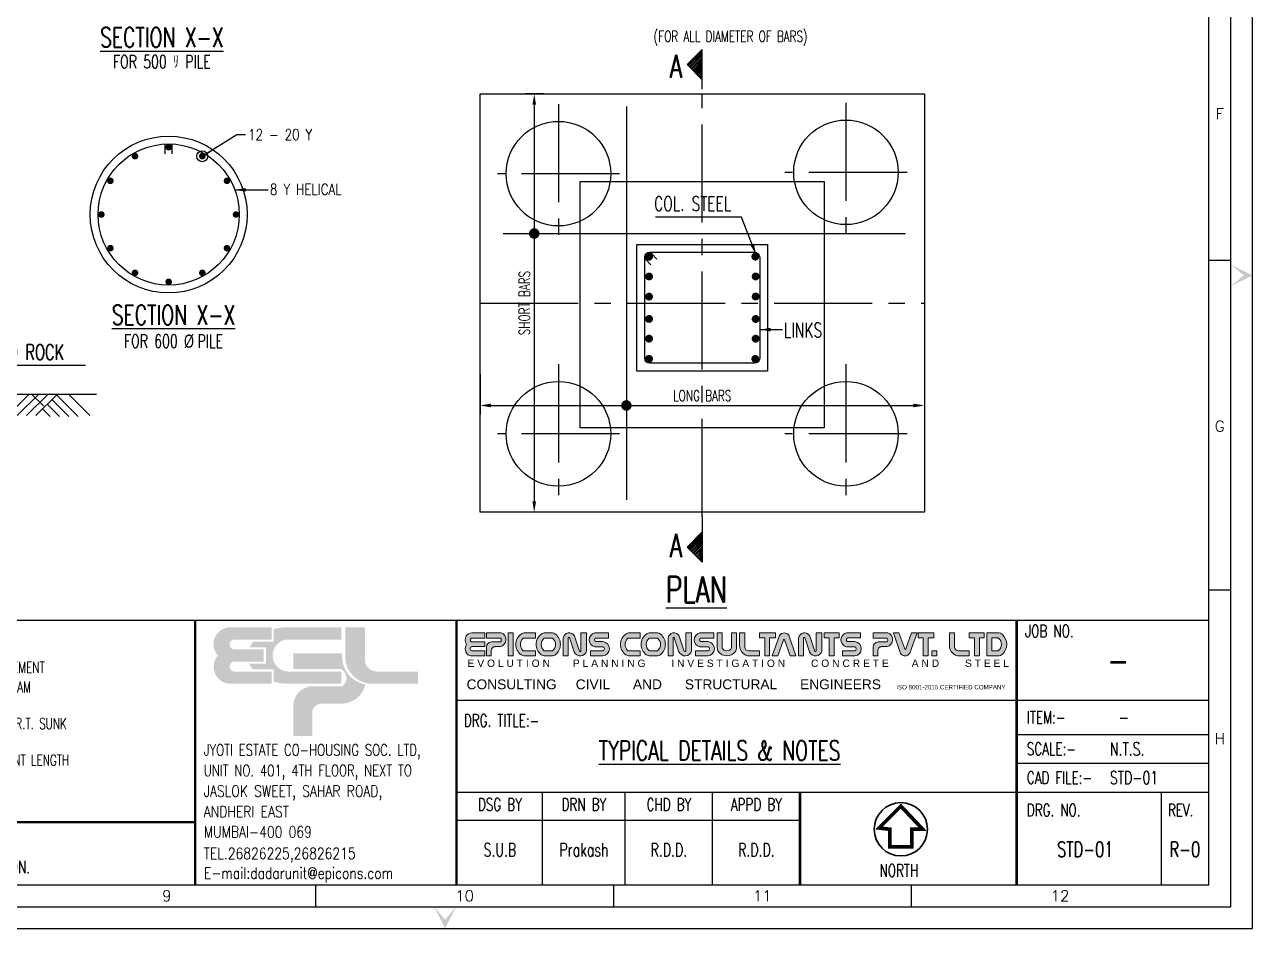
# Model space of a CAD drawing. Extents: x 489124 to 794428, y -356295 to -29813.
# Drawn here: x 705887 to 734074, y -229687 to -208947 of the extents above; entities that cross this region are included whole.
import ezdxf
from ezdxf.enums import TextEntityAlignment as Align
from ezdxf.lldxf.tags import DXFTag

# ---------------------------------------------------------------- set-up
doc = ezdxf.new("R2010")
doc.units = 0
doc.header["$LTSCALE"] = 500
doc.header["$MEASUREMENT"] = 0
doc.linetypes.add('CENTER2', pattern=[1.125, 0.75, -0.125, 0.125, -0.125])
doc.layers.get('DEFPOINTS').update_dxf_attribs({"color": 4})
doc.layers.add('00 ECPL LOGO', color=250, linetype='Continuous', lineweight=20)
doc.layers.add('00 ELEV-2', color=9, linetype='Continuous', lineweight=30)
for name, color, linetype in [('COL', 1, 'Continuous'), ('DIM1', 5, 'Continuous'), ('HT', 12, 'Continuous'), ('LEVEL SECTION', 3, 'Continuous'), ('MISC', 5, 'Continuous'), ('N.G.L.', 1, 'Continuous'), ('NO. SECTION', 1, 'Continuous'), ('notes', 1, 'Continuous'), ('PNA', 10, 'Continuous'), ('REINFORCEMENT', 6, 'Continuous'), ('REINFORCEMENT STIRRUPS', 2, 'Continuous'), ('S-DIM-1', 5, 'Continuous'), ('S-R.C.C. PILE', 2, 'HIDDEN'), ('S-R.C.C. PILE CAP', 40, 'Continuous'), ('S-TEXT-1', 4, 'Continuous'), ('S-TITIL', 6, 'Continuous'), ('STEEL', 6, 'Continuous'), ('TEXT', 4, 'Continuous'), ('TEXT (SHEET)', 4, 'Continuous'), ('TEXT NORMAL', 4, 'Continuous'), ('TITLE', 4, 'Continuous'), ('TXT', 4, 'Continuous')]:
    doc.layers.add(name, color=color, linetype=linetype)
doc.styles.add('ROMANS', font='r.shx', dxfattribs={"width": 0.7, "bigfont": 'bigfont.shx'})
doc.styles.add('ROMANS22', font='r.shx', dxfattribs={"width": 0.8})
doc.styles.add('SEC. TEXT', font='arial.ttf', dxfattribs={"height": 180})
tags = doc.linetypes.add('HIDDEN', pattern=[0.375, 0.25, -0.125]).pattern_tags.tags
tags[6:7] = [DXFTag(74, 4), DXFTag(75, 0), DXFTag(340, '0'), DXFTag(46, 1.0), DXFTag(50, 0.0), DXFTag(44, 0.0), DXFTag(45, 0.0)]
tags[4:5] = [DXFTag(74, 4), DXFTag(75, 0), DXFTag(340, '0'), DXFTag(46, 1.0), DXFTag(50, 0.0), DXFTag(44, 0.0), DXFTag(45, 0.0)]
doc.dimstyles.new('DIM 4-100', dxfattribs={"dimscale": 100, "dimtxt": 2.5, "dimasz": 2.5, "dimexe": 1, "dimexo": 1, "dimgap": 1, "dimtad": 1, "dimdec": 0, "dimlfac": 0.25, "dimzin": 0, "dimdsep": 46, "dimtxsty": 'ROMANS22', "dimcen": 2.5, "dimclrd": 5, "dimclre": 5, "dimclrt": 4, "dimadec": 0, "dimazin": 0, "dimtfac": 1, "dimtdec": 0, "dimtmove": 0, "dimatfit": 3, "dimfxl": 0, "dimtolj": 1, "dimtzin": 0, "dimarcsym": 0})
doc.dimstyles.new('dim100', dxfattribs={"dimtxt": 250, "dimasz": 250, "dimexe": 200, "dimexo": 200, "dimgap": 100, "dimtad": 1, "dimdec": 0, "dimzin": 0, "dimdsep": 46, "dimtxsty": 'ROMANS', "dimcen": 0, "dimclrd": 5, "dimclre": 5, "dimclrt": 4, "dimadec": 0, "dimazin": 0, "dimtfac": 1, "dimtdec": 0, "dimtix": 1, "dimtofl": 0, "dimtmove": 2, "dimatfit": 3, "dimfxl": 0, "dimtolj": 1, "dimtzin": 0, "dimlwd": -1, "dimlwe": -1, "dimarcsym": 0})
doc.dimstyles.new('dim25', dxfattribs={"dimtxt": 250, "dimasz": 250, "dimexe": 200, "dimexo": 200, "dimgap": 100, "dimtad": 1, "dimdec": 0, "dimlfac": 0.25, "dimzin": 0, "dimdsep": 46, "dimtxsty": 'ROMANS', "dimcen": 0, "dimclrd": 5, "dimclre": 5, "dimclrt": 4, "dimadec": 0, "dimazin": 0, "dimtfac": 1, "dimtdec": 0, "dimtix": 1, "dimtofl": 0, "dimtmove": 2, "dimatfit": 3, "dimfxl": 0, "dimtolj": 1, "dimtzin": 0, "dimlwd": -1, "dimlwe": -1, "dimarcsym": 0})
doc.dimstyles.new('dim33.33', dxfattribs={"dimtxt": 250, "dimasz": 250, "dimexe": 200, "dimexo": 200, "dimgap": 100, "dimtad": 1, "dimdec": 0, "dimlfac": 0.333331, "dimzin": 0, "dimdsep": 46, "dimtxsty": 'ROMANS', "dimcen": 0, "dimclrd": 5, "dimclre": 5, "dimclrt": 4, "dimadec": 0, "dimazin": 0, "dimtfac": 1, "dimtdec": 0, "dimtix": 1, "dimtofl": 0, "dimtmove": 2, "dimatfit": 3, "dimfxl": 0, "dimtolj": 1, "dimtzin": 0, "dimlwd": -1, "dimlwe": -1, "dimarcsym": 0})

# ---------------------------------------------------------------- blocks, each defined once
blk = doc.blocks.new('*D367')
at = {"layer": 'DEFPOINTS', "color": 0}
for p in [(716343, -216767), (726543, -216767), (726543, -217687)]:
    blk.add_point(p, dxfattribs=at)
at = {"layer": 'S-DIM-1', "color": 5}
for p, q in [((716343, -216967), (716343, -217887)), ((726543, -216967), (726543, -217887)), ((716593, -217687), (726293, -217687))]:
    blk.add_line(p, q, dxfattribs=at)
for points in [[(716593, -217646), (716593, -217729), (716343, -217687)], [(726293, -217646), (726293, -217729), (726543, -217687)]]:
    blk.add_solid(points, dxfattribs=at)
at = {"layer": 'S-DIM-1', "color": 4, "insert": (721443, -217462), "char_height": 250, "attachment_point": 5, "style": 'ROMANS'}
blk.add_mtext('\\A1;LONG BARS ', dxfattribs=at)
blk = doc.blocks.new('*D368')
at = {"layer": 'DEFPOINTS', "color": 0}
for p in [(718007, -210538), (717587, -220138), (718007, -220138)]:
    blk.add_point(p, dxfattribs=at)
at = {"layer": 'S-DIM-1', "color": 5}
for p, q in [((717807, -210538), (717387, -210538)), ((717587, -210788), (717587, -219888)), ((717807, -220138), (717387, -220138))]:
    blk.add_line(p, q, dxfattribs=at)
for points in [[(717545, -210788), (717629, -210788), (717587, -210538)], [(717545, -219888), (717629, -219888), (717587, -220138)]]:
    blk.add_solid(points, dxfattribs=at)
at = {"layer": 'S-DIM-1', "color": 4, "insert": (717362, -215338), "char_height": 250, "attachment_point": 5, "rotation": 90, "style": 'ROMANS'}
blk.add_mtext('\\A1;SHORT BARS', dxfattribs=at)
blk = doc.blocks.new('FOLDER')
at = {"layer": 'PNA'}
for points in [[(-1250, 2500), (0, 0), (0, 1000)], [(1250, 2500), (0, 0), (0, 1000)]]:
    blk.add_solid(points, dxfattribs=at)
blk = doc.blocks.new('ecpl logo')
at = {"layer": '00 ECPL LOGO'}
for color, points in [(256, [(351, -827, 0.621111), (586, -1401), (1442, -1401), (1442, -1151), (682, -1151, -0.917622), (682, -948), (1285, -948), (1285, -702), (682, -702, -0.926164), (682, -501), (1442, -501), (1442, -251), (581, -251, 0.621111), (351, -827)]), (152, [(2940, -251), (2940, -863, 0.384329), (3453, -1401), (4422, -1401), (4422, -1151), (3582, -1151, -0.414214), (3340, -908), (3340, -251)]), (140, [(1887, -779), (1887, -1102), (2862, -1102, -0.232111), (2971, -1281, -0.194401), (2883, -1450), (2269, -1450, 0.364674), (1887, -1802), (1887, -2463), (2269, -2463), (2269, -1996, -0.414214), (2462, -1802), (2899, -1802, 0.338499), (3350, -1412, -0.371272), (2877, -839), (2877, -779)])]:
    blk.add_hatch(color=color, dxfattribs=at).paths.add_polyline_path(points)
h = blk.add_hatch(color=253, dxfattribs=at)
h.dxf.hatch_style = 1
h.paths.add_polyline_path([(995, -993, 0.07148), (1056, -1106), (1486, -1106), (1486, -1356, 0.065387), (1776, -1401), (2862, -1401), (2862, -1151), (1776, -1151, -0.910826), (1742, -501), (2862, -501), (2862, -251), (1776, -251, 0.069483), (1486, -291), (1486, -546), (1071, -546, 0.072407), (1003, -657), (1329, -657), (1329, -993)])
blk = doc.blocks.new('A1')
at = {"layer": '00 ECPL LOGO'}
h = blk.add_hatch(color=7, dxfattribs=at)
h.dxf.hatch_style = 1
h.paths.add_polyline_path([(65416, 6564), (65416, 6682), (65123, 6682, 0.261636), (64999, 6612, 0.285841), (65001, 6424, 0.344902), (65022, 6205, 0.204992), (65127, 6161), (65416, 6161), (65416, 6276), (65134, 6276, -1), (65128, 6370), (65416, 6370), (65416, 6476), (65134, 6476, -1), (65132, 6564)])
h = blk.add_hatch(color=7, dxfattribs=at)
h.dxf.hatch_style = 1
h.paths.add_polyline_path([(65787, 6682), (65455, 6682), (65455, 6564), (65771, 6564, -0.440545), (65771, 6476), (65570, 6476, 0.414214), (65455, 6360), (65455, 6161), (65563, 6161), (65563, 6283, -0.414214), (65650, 6370), (65771, 6370, 0.757811)])
h.paths.add_polyline_path([(66057, 6682), (65944, 6682), (65944, 6161), (66057, 6161)])
h.paths.add_polyline_path([(66562, 6682), (66324, 6682, 0.154275), (66241, 6655, 0.519672), (66241, 6187, 0.154275), (66324, 6161), (66562, 6161), (66562, 6276), (66299, 6276, -0.210356), (66278, 6286, -0.388707), (66278, 6555, -0.210356), (66299, 6564), (66562, 6564)])
h.paths.add_polyline_path([(66927, 6682), (66780, 6682, 0.159018), (66695, 6654, 0.507969), (66695, 6189, 0.159018), (66780, 6161), (66927, 6161, 0.173791), (67019, 6194, 0.472311), (67019, 6649, 0.173791)])
h.paths.add_polyline_path([(66938, 6564, -0.185052), (66957, 6557, -0.445894), (66957, 6284, -0.185052), (66938, 6276), (66774, 6276, -0.185052), (66755, 6284, -0.445894), (66755, 6557, -0.185052), (66774, 6564)], flags=16)
h.paths.add_polyline_path([(67444, 6611, 0.723435), (67190, 6564), (67190, 6161), (67302, 6161), (67302, 6564, -0.723435), (67330, 6575), (67437, 6252, 0.724077), (67721, 6277), (67721, 6682), (67592, 6682), (67592, 6278, -0.755661), (67557, 6267)])
h.paths.add_polyline_path([(68218, 6682), (67905, 6682, 0.823713), (67905, 6367), (68089, 6367, -0.713272), (68089, 6276), (67809, 6276), (67809, 6161), (68089, 6161, 0.900309), (68089, 6484), (67928, 6484, -0.746931), (67928, 6564), (68218, 6564)])
h = blk.add_hatch(color=7, dxfattribs=at)
h.dxf.hatch_style = 1
h.paths.add_polyline_path([(68929, 6682), (68691, 6682, 0.154275), (68607, 6655, 0.519672), (68607, 6187, 0.154275), (68691, 6161), (68929, 6161), (68929, 6276), (68665, 6276, -0.210932), (68644, 6286, -0.385278), (68643, 6554, -0.212895), (68665, 6564), (68929, 6564)])
h.paths.add_polyline_path([(69394, 6649, 0.173792), (69302, 6682), (69155, 6682, 0.159018), (69070, 6654, 0.507969), (69070, 6189, 0.159018), (69155, 6161), (69302, 6161, 0.173792), (69394, 6194, 0.472311)])
h.paths.add_polyline_path([(69312, 6564, -0.185053), (69331, 6557, -0.445893), (69331, 6284, -0.185053), (69312, 6276), (69149, 6276, -0.185053), (69129, 6284, -0.445893), (69129, 6557, -0.185053), (69149, 6564)], flags=16)
h.paths.add_polyline_path([(69562, 6564), (69562, 6161), (69674, 6161), (69674, 6564, -0.436861), (69690, 6581, -0.319738), (69704, 6571), (69809, 6252, 0.724077), (70093, 6277), (70093, 6682), (69964, 6682), (69964, 6278, -0.755661), (69930, 6267), (69816, 6611, 0.723435)])
h.paths.add_polyline_path([(70594, 6682), (70281, 6682, 0.823713), (70281, 6367), (70466, 6367, -0.713272), (70466, 6276), (70185, 6276), (70185, 6161), (70466, 6161, 0.900309), (70466, 6484), (70304, 6484, -0.746931), (70304, 6564), (70594, 6564)])
h.paths.add_polyline_path([(70788, 6682), (70676, 6682), (70676, 6341, 0.160106), (70704, 6256, 0.505303), (71080, 6256, 0.160106), (71108, 6341), (71108, 6682), (70999, 6682), (70999, 6342, -0.621318), (70788, 6342)])
h.paths.add_polyline_path([(71299, 6682), (71181, 6682), (71181, 6392, 0.414214), (71412, 6161), (71631, 6161), (71631, 6276), (71386, 6276, -0.414214), (71299, 6363)])
h.paths.add_polyline_path([(71989, 6682), (71631, 6682), (71631, 6567), (71748, 6567), (71748, 6161), (71860, 6161), (71860, 6567), (71989, 6567)])
h.paths.add_polyline_path([(72294, 6628, 0.539211), (72081, 6621), (71915, 6161), (72046, 6161), (72170, 6522, -0.708617), (72197, 6522), (72327, 6161), (72453, 6161)])
h.paths.add_polyline_path([(72766, 6611, 0.723435), (72512, 6564), (72512, 6161), (72624, 6161), (72624, 6564, -0.723435), (72653, 6575), (72759, 6252, 0.724077), (73043, 6277), (73043, 6682), (72914, 6682), (72914, 6278, -0.755661), (72880, 6267)])
h.paths.add_polyline_path([(73430, 6682), (73090, 6682), (73090, 6567), (73206, 6567), (73206, 6161), (73319, 6161), (73319, 6567), (73430, 6567)])
h.paths.add_polyline_path([(73915, 6682), (73623, 6682, 0.157568), (73539, 6654, 0.511532), (73539, 6394, 0.157569), (73623, 6367), (73786, 6367, -0.713272), (73786, 6276), (73506, 6276), (73506, 6161), (73786, 6161, 0.900308), (73786, 6484), (73630, 6484), (73624, 6484, -0.722204), (73624, 6567), (73915, 6567)])
h = blk.add_hatch(color=7, dxfattribs=at)
h.dxf.hatch_style = 1
h.paths.add_polyline_path([(74531, 6682), (74198, 6682), (74198, 6564), (74501, 6564, -0.270444), (74526, 6549, -0.26297), (74526, 6491, -0.270444), (74501, 6476), (74314, 6476, 0.414214), (74198, 6360), (74198, 6161), (74307, 6161), (74307, 6283, -0.414214), (74393, 6370), (74515, 6370, 0.757811)])
h.paths.add_polyline_path([(74784, 6682), (74659, 6682), (74818, 6215, 0.539211), (75030, 6221), (75196, 6682), (75065, 6682), (74941, 6320, -0.708617), (74914, 6320)])
h.paths.add_polyline_path([(75574, 6682), (75217, 6682), (75217, 6567), (75333, 6567), (75333, 6161), (75446, 6161), (75446, 6567), (75574, 6567)])
h.paths.add_polyline_path([(76042, 6682), (75924, 6682), (75924, 6392, 0.414214), (76155, 6161), (76374, 6161), (76374, 6276), (76129, 6276, -0.414214), (76042, 6363)])
h.paths.add_polyline_path([(75638, 6276), (75531, 6276), (75531, 6161), (75638, 6161)])
h = blk.add_hatch(color=7, dxfattribs=at)
h.dxf.hatch_style = 1
h.paths.add_polyline_path([(76374, 6682), (76374, 6567), (76490, 6567), (76490, 6161), (76603, 6161), (76603, 6567), (76715, 6567), (76715, 6682)])
h.paths.add_polyline_path([(76771, 6682), (76771, 6161), (77026, 6161, 0.189446), (77124, 6199, 0.435754), (77124, 6643, 0.189446), (77026, 6682)])
h.paths.add_polyline_path([(77029, 6567, -0.519112), (77029, 6276), (76881, 6276), (76881, 6567)], flags=16)
at = {"color": 1}
for p, q in [((81794, 6959), (1969, 6959)), ((64792, 5159), (81794, 5159)), ((64792, 3084), (81794, 3084)), ((64792, 2451), (72548, 2451))]:
    blk.add_line(p, q, dxfattribs=at)
at = {"color": 5, "linetype": 'ByBlock', "lineweight": -2}
for p, q in [((77465, 4384), (81794, 4384)), ((77465, 3734), (81794, 3734)), ((66725, 984), (66725, 3084)), ((68592, 984), (68592, 3084)), ((70570, 984), (70570, 3084)), ((80711, 3084), (80711, 984))]:
    blk.add_line(p, q, dxfattribs=at)
blk.add_line((72548, 984), (72548, 3084))
at = {"flags": 128}
blk.add_lwpolyline([(0, 0), (82779, 0), (82779, 58231), (0, 58231)], close=True, dxfattribs=at)
at = {"color": 1, "const_width": 56.6}
for points in [[(58867, 984), (58867, 6959)], [(64777, 984), (64777, 6959)], [(77447, 984), (77447, 6959)], [(72548, 984), (72548, 3084)], [(42226, 985), (42226, 2401), (58867, 2401)]]:
    blk.add_lwpolyline(points, dxfattribs=at)
at = {"layer": '00 ECPL LOGO', "color": 7}
for p, q in [((65416, 6682), (65123, 6682)), ((65416, 6564), (65416, 6682)), ((65787, 6682), (65455, 6682)), ((65455, 6682), (65455, 6564)), ((65944, 6682), (66057, 6682)), ((65944, 6682), (65944, 6161)), ((66057, 6682), (66057, 6161)), ((66324, 6682), (66562, 6682)), ((66562, 6564), (66562, 6682)), ((66780, 6682), (66927, 6682)), ((67592, 6682), (67721, 6682)), ((67721, 6682), (67592, 6682)), ((67592, 6682), (67592, 6276)), ((67721, 6682), (67721, 6276)), ((67905, 6682), (68218, 6682)), ((68218, 6682), (67905, 6682)), ((68218, 6564), (68218, 6682)), ((68929, 6682), (68691, 6682)), ((68929, 6564), (68929, 6682)), ((69155, 6682), (69302, 6682)), ((69964, 6682), (70093, 6682)), ((69964, 6682), (70093, 6682)), ((70093, 6682), (69964, 6682)), ((69964, 6682), (69964, 6276)), ((70093, 6682), (70093, 6277)), ((70281, 6682), (70594, 6682)), ((70281, 6682), (70594, 6682)), ((70594, 6682), (70281, 6682)), ((70594, 6564), (70594, 6682)), ((70676, 6682), (70788, 6682)), ((70788, 6682), (70676, 6682)), ((70676, 6682), (70676, 6341)), ((70788, 6682), (70788, 6342)), ((70999, 6682), (71108, 6682)), ((71108, 6682), (70999, 6682)), ((70999, 6682), (70999, 6342)), ((71108, 6682), (71108, 6341)), ((71181, 6682), (71299, 6682)), ((71299, 6682), (71181, 6682)), ((71181, 6392), (71181, 6682)), ((71299, 6363), (71299, 6682)), ((71631, 6682), (71989, 6682)), ((71989, 6682), (71631, 6682)), ((71631, 6682), (71631, 6567)), ((71989, 6682), (71989, 6567)), ((72914, 6682), (72914, 6276)), ((72914, 6682), (73043, 6682)), ((72914, 6682), (73043, 6682)), ((73043, 6682), (72914, 6682)), ((72914, 6682), (73043, 6682)), ((73043, 6682), (73043, 6276)), ((73090, 6682), (73090, 6567)), ((73090, 6682), (73430, 6682)), ((73430, 6682), (73090, 6682)), ((73090, 6682), (73430, 6682)), ((73090, 6682), (73430, 6682)), ((73430, 6682), (73090, 6682)), ((73430, 6682), (73430, 6567)), ((73602, 6682), (73915, 6682)), ((73602, 6682), (73915, 6682)), ((73915, 6682), (73623, 6682)), ((73915, 6564), (73915, 6682)), ((74198, 6682), (74198, 6564)), ((74531, 6682), (74198, 6682)), ((74659, 6682), (74818, 6215)), ((74784, 6682), (74659, 6682)), ((74784, 6682), (74659, 6682)), ((74784, 6682), (74914, 6320)), ((75065, 6682), (74941, 6320)), ((75196, 6682), (75030, 6221)), ((75196, 6682), (75065, 6682)), ((75123, 6682), (75065, 6682)), ((75196, 6682), (75065, 6682)), ((75217, 6682), (75217, 6567)), ((75217, 6682), (75574, 6682)), ((75574, 6682), (75217, 6682)), ((75217, 6682), (75574, 6682)), ((75217, 6682), (75574, 6682)), ((75217, 6682), (75574, 6682)), ((75574, 6682), (75574, 6567)), ((75924, 6392), (75924, 6682)), ((75924, 6682), (76042, 6682)), ((76042, 6682), (75924, 6682)), ((76042, 6363), (76042, 6682)), ((76374, 6682), (76374, 6567)), ((76374, 6682), (76715, 6682)), ((76715, 6682), (76374, 6682)), ((76715, 6682), (76715, 6567)), ((76771, 6682), (76771, 6161)), ((76771, 6682), (77026, 6682)), ((65134, 6564), (65416, 6564)), ((65416, 6476), (65134, 6476)), ((65416, 6370), (65416, 6476)), ((65771, 6564), (65455, 6564)), ((65771, 6476), (65570, 6476)), ((66299, 6564), (66562, 6564)), ((66774, 6564), (66938, 6564)), ((67190, 6564), (67190, 6161)), ((67302, 6564), (67302, 6161)), ((67330, 6575), (67437, 6252)), ((67444, 6611), (67557, 6267)), ((67721, 6564), (67721, 6564)), ((67928, 6564), (68218, 6564)), ((68089, 6484), (67928, 6484)), ((68665, 6564), (68929, 6564)), ((69149, 6564), (69312, 6564)), ((69562, 6564), (69562, 6161)), ((69674, 6564), (69674, 6161)), ((69704, 6571), (69809, 6252)), ((69816, 6611), (69930, 6267)), ((70093, 6564), (70093, 6564)), ((70304, 6564), (70594, 6564)), ((70466, 6484), (70304, 6484)), ((71631, 6567), (71748, 6567)), ((71748, 6161), (71748, 6567)), ((71860, 6161), (71860, 6567)), ((71860, 6567), (71989, 6567)), ((71915, 6161), (72081, 6621)), ((72046, 6161), (72170, 6522)), ((72327, 6161), (72197, 6522)), ((72453, 6161), (72294, 6628)), ((72512, 6564), (72512, 6161)), ((72624, 6564), (72624, 6161)), ((72653, 6575), (72759, 6252)), ((72766, 6611), (72880, 6267)), ((73043, 6564), (73043, 6564)), ((73090, 6567), (73206, 6567)), ((73090, 6567), (73206, 6567)), ((73206, 6161), (73206, 6567)), ((73319, 6161), (73319, 6567)), ((73319, 6567), (73430, 6567)), ((73319, 6567), (73430, 6567)), ((73624, 6567), (73915, 6567)), ((73786, 6484), (73624, 6484)), ((73630, 6484), (73786, 6484)), ((74501, 6564), (74198, 6564)), ((74501, 6476), (74314, 6476)), ((75217, 6567), (75333, 6567)), ((75217, 6567), (75333, 6567)), ((75333, 6161), (75333, 6567)), ((75446, 6161), (75446, 6567)), ((75446, 6567), (75574, 6567)), ((75446, 6567), (75574, 6567)), ((76374, 6567), (76490, 6567)), ((76490, 6567), (76374, 6567)), ((76490, 6161), (76490, 6567)), ((76603, 6161), (76603, 6567)), ((76603, 6567), (76715, 6567)), ((76603, 6567), (76715, 6567)), ((76715, 6567), (76603, 6567)), ((76881, 6567), (76881, 6276)), ((76881, 6567), (77019, 6567)), ((65127, 6161), (65416, 6161)), ((65128, 6370), (65416, 6370)), ((65416, 6276), (65128, 6276)), ((65416, 6161), (65416, 6276)), ((65455, 6360), (65455, 6161)), ((65455, 6161), (65563, 6161)), ((65563, 6283), (65563, 6161)), ((65650, 6370), (65771, 6370)), ((65944, 6161), (66057, 6161)), ((66299, 6276), (66562, 6276)), ((66324, 6161), (66562, 6161)), ((66562, 6161), (66562, 6276)), ((66774, 6276), (66938, 6276)), ((66927, 6161), (66780, 6161)), ((67190, 6161), (67302, 6161)), ((67569, 6161), (67592, 6161)), ((67592, 6162), (67592, 6161)), ((67721, 6276), (67721, 6276)), ((67809, 6161), (67809, 6276)), ((67809, 6276), (68089, 6276)), ((67809, 6161), (68089, 6161)), ((67809, 6161), (68089, 6161)), ((68089, 6367), (67905, 6367)), ((68665, 6276), (68929, 6276)), ((68691, 6161), (68929, 6161)), ((68929, 6161), (68929, 6276)), ((69149, 6276), (69312, 6276)), ((69155, 6161), (69302, 6161)), ((69562, 6161), (69674, 6161)), ((69562, 6161), (69674, 6161)), ((69562, 6161), (69674, 6161)), ((70185, 6161), (70185, 6276)), ((70185, 6276), (70466, 6276)), ((70185, 6276), (70466, 6276)), ((70185, 6161), (70466, 6161)), ((70185, 6161), (70466, 6161)), ((70185, 6161), (70466, 6161)), ((70466, 6367), (70281, 6367)), ((71386, 6276), (71631, 6276)), ((71412, 6161), (71631, 6161)), ((71412, 6161), (71631, 6161)), ((71631, 6276), (71631, 6161)), ((71748, 6161), (71860, 6161)), ((71748, 6161), (71860, 6161)), ((71915, 6161), (72046, 6161)), ((71989, 6161), (72046, 6161)), ((72327, 6161), (72453, 6161)), ((72327, 6161), (72453, 6161)), ((72512, 6161), (72624, 6161)), ((72512, 6161), (72624, 6161)), ((72512, 6161), (72624, 6161)), ((73043, 6276), (73043, 6276)), ((73206, 6161), (73319, 6161)), ((73206, 6161), (73319, 6161)), ((73206, 6161), (73319, 6161)), ((73206, 6161), (73319, 6161)), ((73506, 6161), (73506, 6276)), ((73506, 6276), (73786, 6276)), ((73506, 6276), (73786, 6276)), ((73506, 6276), (73786, 6276)), ((73506, 6161), (73786, 6161)), ((73506, 6161), (73786, 6161)), ((73506, 6161), (73786, 6161)), ((73506, 6161), (73786, 6161)), ((73506, 6161), (73786, 6161)), ((73786, 6367), (73602, 6367)), ((73623, 6367), (73774, 6367)), ((74198, 6360), (74198, 6161)), ((74198, 6161), (74307, 6161)), ((74307, 6283), (74307, 6161)), ((74393, 6370), (74515, 6370)), ((75333, 6161), (75446, 6161)), ((75333, 6161), (75446, 6161)), ((75333, 6161), (75446, 6161)), ((76129, 6276), (76374, 6276)), ((76155, 6161), (76374, 6161)), ((76155, 6161), (76374, 6161)), ((76374, 6276), (76374, 6161)), ((76490, 6161), (76603, 6161)), ((76490, 6161), (76603, 6161)), ((76490, 6161), (76603, 6161)), ((76490, 6161), (76603, 6161)), ((76507, 6161), (76603, 6161)), ((76507, 6161), (76603, 6161)), ((76507, 6161), (76603, 6161)), ((76507, 6161), (76603, 6161)), ((76771, 6161), (77026, 6161)), ((76881, 6276), (77019, 6276))]:
    blk.add_line(p, q, dxfattribs=at)
blk.add_lwpolyline([(75531, 6276), (75638, 6276), (75638, 6161), (75531, 6161)], close=True, dxfattribs=at)
for centre, radius, start, end in [((65123, 6537), 145, 90, 148.648), ((65735, 6528), 162, 282.7188, 71.3398), ((66324, 6537), 145, 90, 125.0807), ((66780, 6537), 145, 90, 126.1417), ((66927, 6537), 145, 50.5638, 90), ((67324, 6546), 136, 28.75, 172.2831), ((67936, 6524), 160, 101.0425, 258.9575), ((68691, 6537), 145, 90, 125.0807), ((69155, 6537), 145, 90, 126.1417), ((69302, 6537), 145, 50.5638, 90), ((69697, 6546), 136, 28.75, 172.2831), ((70312, 6524), 160, 101.0425, 258.9575), ((72190, 6554), 127, 35.166, 148.5022), ((72647, 6546), 136, 28.75, 172.2831), ((73623, 6537), 145, 90, 125.818), ((74479, 6528), 162, 282.7188, 71.3398), ((77026, 6537), 145, 47.0907, 90), ((65151, 6520), 178, 148.648, 212.4563), ((65151, 6328), 178, 147.5437, 223.6612), ((65133, 6520), 44.1, 88.7637, 271.2363), ((65570, 6360), 116, 90, 180), ((65731, 6520), 59.7, 312.4487, 47.5513), ((66405, 6421), 286, 125.0807, 234.9193), ((66424, 6420), 199, 137.5171, 222.4829), ((66299, 6535), 28.9, 90, 137.5171), ((66865, 6421), 288, 126.1417, 233.8583), ((66877, 6420), 183, 131.9364, 228.0636), ((66774, 6535), 28.9, 90, 131.9364), ((66938, 6535), 28.9, 48.0636, 90), ((66834, 6420), 183, 311.9364, 48.0636), ((66832, 6421), 295, 309.4362, 50.5638), ((67318, 6565), 16.2, 40.0191, 183.5523), ((67939, 6524), 41.8, 106.4856, 253.5144), ((68072, 6322), 162, 276.006, 83.994), ((68772, 6421), 286, 125.0807, 234.9193), ((68792, 6421), 200, 138.0741, 222.3563), ((68665, 6535), 28.9, 90, 138.0741), ((69239, 6421), 288, 126.1417, 233.8583), ((69252, 6420), 183, 131.9364, 228.0636), ((69149, 6535), 28.9, 90, 131.9364), ((69312, 6535), 28.9, 48.0636, 90), ((69209, 6420), 183, 311.9364, 48.0636), ((69207, 6421), 295, 309.4362, 50.5638), ((69690, 6565), 16.2, 89.1577, 183.5523), ((69690, 6567), 14.5, 18.2334, 89.1577), ((70316, 6524), 41.8, 106.4856, 253.5144), ((70449, 6322), 162, 276.006, 83.994), ((71412, 6392), 231, 180, 270), ((72184, 6517), 14.5, 19.7665, 161.0546), ((72640, 6565), 16.2, 40.0191, 183.5523), ((73633, 6524), 160, 125.818, 234.182), ((73623, 6512), 145, 234.182, 270), ((73638, 6525), 43.7, 108.3261, 238.1957), ((73630, 6513), 28.9, 238.1957, 270), ((73769, 6322), 162, 276.006, 83.994), ((74314, 6360), 116, 90, 180), ((74501, 6535), 28.9, 29.4672, 90), ((74501, 6505), 28.9, 270, 330.5328), ((74474, 6520), 59.7, 330.5328, 29.4672), ((76155, 6392), 231, 180, 270), ((77019, 6538), 28.9, 51.4816, 90), ((76926, 6422), 178, 308.5184, 51.4816), ((76918, 6421), 303, 312.9093, 47.0907), ((65127, 6305), 145, 223.6612, 270), ((65131, 6323), 46.8, 94.0242, 265.9758), ((65650, 6283), 86.7, 90, 180), ((66324, 6305), 145, 234.9193, 270), ((66299, 6305), 28.9, 222.4829, 270), ((66780, 6305), 145, 233.8583, 270), ((66774, 6305), 28.9, 228.0636, 270), ((66927, 6305), 145, 270, 309.4362), ((66938, 6305), 28.9, 270, 311.9364), ((67575, 6311), 150, 203.2219, 346.755), ((67573, 6277), 19, 214.0796, 357.6127), ((68074, 6322), 48, 289.0016, 70.9984), ((68691, 6305), 145, 234.9193, 270), ((68665, 6305), 28.9, 222.3563, 270), ((69155, 6305), 145, 233.8583, 270), ((69149, 6305), 28.9, 228.0636, 270), ((69302, 6305), 145, 270, 309.4362), ((69312, 6305), 28.9, 270, 311.9364), ((69947, 6311), 150, 203.2219, 346.8516), ((69945, 6277), 19, 214.0796, 357.6127), ((70450, 6322), 48, 289.0016, 70.9984), ((70820, 6341), 145, 180, 216.3848), ((70892, 6394), 234, 216.3848, 323.6152), ((70893, 6394), 118, 206.2931, 333.7069), ((70964, 6341), 145, 323.6152, 0), ((71386, 6363), 86.7, 180, 270), ((72897, 6311), 150, 203.2219, 346.755), ((72895, 6277), 19, 214.0796, 357.6127), ((73771, 6322), 48, 289.0016, 70.9984), ((74393, 6283), 86.7, 90, 180), ((74922, 6288), 127, 215.166, 328.5022), ((74928, 6325), 14.5, 199.7665, 341.0546), ((76129, 6363), 86.7, 180, 270), ((77019, 6305), 28.9, 270, 308.5184), ((77026, 6305), 145, 270, 312.9093)]:
    blk.add_arc(centre, radius, start, end, dxfattribs=at)
at = {"layer": 'PNA'}
for p, q in [((81794, 15109), (82287, 15109)), ((81794, 7653), (82287, 7653)), ((61592, 984), (61592, 492)), ((68326, 984), (68326, 492)), ((75060, 984), (75060, 492))]:
    blk.add_line(p, q, dxfattribs=at)
at = {"layer": 'PNA', "color": 1}
for points in [[(984, 492), (82287, 492), (82287, 57739), (984, 57739)], [(1969, 984), (81794, 984), (81794, 57247), (1969, 57247)]]:
    blk.add_lwpolyline(points, close=True, dxfattribs=at)
at = {"layer": '00 ELEV-2', "xscale": 1.111872376440616, "yscale": 1.111872376440616, "zscale": 1.111872376440616}
blk.add_blockref('ecpl logo', (58991, 7088), dxfattribs=at)
at = {"layer": 'PNA', "xscale": 0.196857838483993, "yscale": 0.196857838483993, "zscale": 0.196857838483993, "rotation": 90}
blk.add_blockref('FOLDER', (82779, 14764), dxfattribs=at)
at = {"layer": 'PNA', "xscale": 0.1968578388914466, "yscale": 0.1968578388914466, "zscale": 0.1968578388914466}
blk.add_blockref('FOLDER', (64520, 0), dxfattribs=at)
at = {"layer": '00 ECPL LOGO', "color": 7, "attachment_point": 1, "style": 'SEC. TEXT'}
for s, insert, char_height, width in [('\\pt3669.2;E V O L U T I O N        P L A N N I N G         I N V E S T I G A T I O N         C O N C R E T E        A N D         S T E E L', (65027, 6078), 166.781, 495341.65), ('\\pt4892.2;CONSULTING     CIVIL      AND      STRUCTURAL      ENGINEERS', (65006, 5630), 222.37, 551225.43), ('\\pt2201.5;ISO 9001-2015 CERTIFIED COMPANY', (74724, 5505), 100.07, 482873.39)]:
    blk.add_mtext(s, dxfattribs=dict(at, insert=insert, char_height=char_height, width=width))
at = {"layer": 'PNA', "style": 'ROMANS'}
for s, height, p in [('F', 246, (82041, 18417)), ('G', 246, (82041, 11355)), ('H', 246, (82041, 4292)), ('9', 246, (58226, 738)), ('10', 246.1, (64960, 738)), ('11', 246.1, (71694, 738)), ('12', 246.1, (78428, 738))]:
    blk.add_text(s, height=height, dxfattribs=at).set_placement(p, align=Align.MIDDLE)
at = {"layer": 'S-TEXT-1', "style": 'ROMANS'}
for s, height, width, p in [('JYOTI ESTATE CO-HOUSING SOC. LTD,', 256.46, 0.75, (59062, 3906, 7)), ('UNIT NO. 401, 4TH FLOOR, NEXT TO', 256.46, 0.75, (59062, 3441, 7)), ('JASLOK SWEET, SAHAR ROAD,', 255.53, 0.8, (59062, 2977, 7)), ('ANDHERI EAST', 255.53, 0.8, (59062, 2512, 7)), ('MUMBAI-400 069', 255.53, 0.8, (59062, 2054, 7)), ('TEL.26826225,26826215', 255.53, 0.8, (59062, 1567, 7)), ('E-mail:dadarunit@epicons.com', 255.53, 0.8, (59062, 1125, 7))]:
    blk.add_text(s, height=height, dxfattribs=dict(at, width=width)).set_placement(p)
at = {"layer": 'TEXT (SHEET)', "color": 4, "style": 'ROMANS', "width": 0.7}
for s, height, p in [('JOB NO.', 283.2, (77639, 6582)), ('SAME SHALL NOT BE COPIED/USED REPRODUCED WITHOUT THEIR WRITTEN PERMISSION.', 283.16, (43408, 1247)), ('NORTH', 283.2, (74345, 1166))]:
    blk.add_text(s, height=height, dxfattribs=at).set_placement(p)
for s, height, p in [('DRG. TITLE:-', 283.16, (64944, 4701)), ('ITEM:-', 283.2, (77676, 4772)), ('SCALE:-', 283.2, (77676, 4059)), ('CAD FILE:-', 283.2, (77676, 3409)), ('DRG. NO. ', 283.2, (77676, 2676)), ('REV.', 283.2, (80867, 2676))]:
    blk.add_text(s, height=height, dxfattribs=at).set_placement(p, align=Align.MIDDLE_LEFT)
for s, p in [('DSG BY', (65759, 2803)), ('DRN BY', (67659, 2803)), ('CHD BY', (69581, 2803)), ('APPD BY', (71559, 2803))]:
    blk.add_text(s, height=283.2, dxfattribs=at).set_placement(p, align=Align.MIDDLE_CENTER)

msp = doc.modelspace()

# ---------------------------------------------------------------- hatches: boundary and pattern name
at = {"layer": 'NO. SECTION', "ltscale": 5}
h = msp.add_hatch(dxfattribs=at)
h.set_pattern_fill('ANSI31', color=256, scale=220.680914, angle=90, style=0)
h.set_pattern_definition([(225, (723796.76, -114381.16), (-19.505621, 19.505621), [])])
h.paths.add_polyline_path([(721100.943, -209865.5), (721442.869, -209517.512), (721442.869, -210213.487)])
h = msp.add_hatch(dxfattribs=at)
h.set_pattern_fill('ANSI31', color=256, scale=220.680914, angle=90, style=0)
h.set_pattern_definition([(225, (723796.76, -114062.878), (-19.505621, 19.505621), [])])
h.paths.add_polyline_path([(721100.943, -220937.912), (721442.869, -221285.9), (721442.869, -220589.925)])

# ---------------------------------------------------------------- linework, layer by layer
at = {"layer": 'COL', "color": 4}
msp.add_lwpolyline([(719942.869, -216899.805), (719942.869, -213990.632), (722942.869, -213990.632), (722942.869, -216899.805)], close=True, dxfattribs=at)
at = {"layer": 'DEFPOINTS', "color": 0, "linetype": 'ByBlock'}
for p in [(724242.869, -212589.856), (722942.869, -213990.632), (719942.869, -216899.805)]:
    msp.add_point(p, dxfattribs=at)
at = {"layer": 'HT', "color": 8}
for p, q in [((705503.793, -217917.11), (705996.025, -217424.708)), ((705718.95, -217917.11), (706211.181, -217424.708)), ((705934.106, -217917.11), (706426.338, -217424.708)), ((706050.014, -217424.708), (706320.307, -217695.094)), ((706149.263, -217917.11), (706641.494, -217424.708)), ((706514.557, -217551.689), (706902.747, -217940.013)), ((706625.672, -217447.61), (707117.903, -217940.013)), ((706898.793, -217428.883), (707384.242, -217914.5)), ((706299.401, -217766.92), (706472.434, -217940.013)), ((706406.979, -217659.304), (706687.59, -217940.013))]:
    msp.add_line(p, q, dxfattribs=at)
at = {"layer": 'LEVEL SECTION'}
msp.add_lwpolyline([(703596.658, -215985.266), (703596.658, -217424.708), (703206.502, -216759.126), (707282.699, -216759.126)], dxfattribs=at)
at = {"layer": 'MISC', "const_width": 120.312}
for points in [[(717526.755, -213742.013, 1), (717647.066, -213742.013, 1)], [(719642.921, -217687.444, 1), (719763.232, -217687.444, 1)]]:
    msp.add_lwpolyline(points, format="xyb", close=True, dxfattribs=at)
at = {"layer": 'N.G.L.'}
msp.add_line((702865.575, -217424.708), (707542.038, -217424.708), dxfattribs=at)
at = {"layer": 'NO. SECTION'}
for p, q in [((721442.869, -209517.512), (721100.943, -209865.5)), ((721442.869, -210426.757), (721442.869, -209517.512)), ((721442.869, -210213.487), (721100.943, -209865.5)), ((721442.869, -220245.442), (721442.869, -221285.9)), ((721442.869, -220589.925), (721100.943, -220937.912)), ((721442.869, -221285.9), (721100.943, -220937.912))]:
    msp.add_line(p, q, dxfattribs=at)
at = {"layer": 'REINFORCEMENT', "const_width": 75}
for points in [[(708455.154, -211948.9, 1), (708390.202, -211986.4, 1)], [(709232.678, -211760.66, 1), (709157.678, -211760.66, 1)], [(710000.154, -211986.4, 1), (709935.202, -211948.9, 1)], [(707875.919, -212500.684, 1), (707838.419, -212565.636, 1)], [(710551.938, -212565.636, 1), (710514.438, -212500.684, 1)], [(707650.178, -213268.16, 1), (707650.178, -213343.16, 1)], [(710740.178, -213343.16, 1), (710740.178, -213268.16, 1)], [(707838.419, -214045.684, 1), (707875.919, -214110.636, 1)], [(710514.438, -214110.636, 1), (710551.938, -214045.684, 1)], [(708390.202, -214624.919, 1), (708455.154, -214662.419, 1)], [(709157.678, -214850.66, 1), (709232.678, -214850.66, 1)], [(709935.202, -214662.419, 1), (710000.154, -214624.919, 1)]]:
    msp.add_lwpolyline(points, format="xyb", close=True, dxfattribs=at)
at = {"layer": 'REINFORCEMENT STIRRUPS'}
for p, q in [((709116.163, -211909.511), (709116.163, -211687.693)), ((709272.163, -211909.511), (709272.163, -211687.59))]:
    msp.add_line(p, q, dxfattribs=at)
msp.add_circle((709195.178, -213305.66), 1620, dxfattribs=at)
at = {"layer": 'S-R.C.C. PILE', "color": 8, "linetype": 'CENTER2', "ltscale": 6}
for p, q in [((721442.869, -220240.317), (721442.869, -210537.743)), ((718142.869, -210773.063), (718142.869, -213963.82)), ((724742.869, -210742.364), (724742.869, -213933.122)), ((719544.088, -212368.442), (716741.65, -212368.442)), ((726144.088, -212337.743), (723341.65, -212337.743)), ((716342.869, -215337.743), (726542.869, -215337.743)), ((718142.869, -216742.364), (718142.869, -219933.122)), ((724742.869, -216742.364), (724742.869, -219933.122)), ((719544.088, -218337.743), (716741.65, -218337.743)), ((726144.088, -218337.743), (723341.65, -218337.743))]:
    msp.add_line(p, q, dxfattribs=at)
at = {"layer": 'S-R.C.C. PILE', "color": 8, "linetype": 'Continuous'}
msp.add_lwpolyline([(718642.869, -218199.805), (718642.869, -212545.218), (724242.869, -212545.218), (724242.869, -218199.805)], close=True, dxfattribs=at)
at = {"layer": 'S-R.C.C. PILE', "color": 8, "linetype": 'HIDDEN', "ltscale": 1000}
for centre in [(718142.869, -212368.442), (724742.869, -212337.743), (718142.869, -218337.743), (724742.869, -218337.743)]:
    msp.add_circle(centre, 1200, dxfattribs=at)
at = {"layer": 'S-R.C.C. PILE', "color": 4, "linetype": 'Continuous'}
msp.add_circle((709195.178, -213305.66), 1800, dxfattribs=at)
at = {"layer": 'S-R.C.C. PILE CAP', "linetype": 'Continuous'}
msp.add_lwpolyline([(716342.869, -210537.743), (726542.869, -210537.743), (726542.869, -220137.743), (716342.869, -220137.743)], close=True, dxfattribs=at)
at = {"layer": 'STEEL'}
for p, q in [((719703.077, -210828.97), (719703.077, -219849.295)), ((716871.179, -213742.013), (726108.009, -213742.013))]:
    msp.add_line(p, q, dxfattribs=at)
msp.add_lwpolyline([(720123.336, -216599.025), (720123.336, -214291.411, -0.414213562), (720243.648, -214171.099), (722642.09, -214171.099, -0.414213562), (722762.401, -214291.411), (722762.401, -216599.025, -0.414213562), (722642.09, -216719.337), (720243.648, -216719.337, -0.414213562)], format="xyb", close=True, dxfattribs=at)
for points in [[(720263.804, -214462.547), (720148.39, -214340.14, -1), (720279.696, -214216.336), (720299.542, -214222.865)], [(720403.538, -214326.861), (720284.576, -214207.9, 1), (720156.967, -214335.51), (720162.909, -214355.538)]]:
    msp.add_lwpolyline(points, format="xyb", dxfattribs=at)
at = {"layer": 'STEEL', "const_width": 90.234}
for points in [[(720177.253, -214273.533, 1), (720267.487, -214273.533, 1)], [(722706.876, -214271.971, -1), (722616.642, -214271.971, -1)], [(720177.253, -214728.033, 1), (720267.487, -214728.033, 1)], [(722714.876, -214726.471, -1), (722624.642, -214726.471, -1)], [(720177.253, -215189.048, 1), (720267.487, -215189.048, 1)], [(722714.876, -215187.486, -1), (722624.642, -215187.486, -1)], [(720177.253, -215701.389, -1), (720267.487, -215701.389, -1)], [(722714.876, -215702.95, 1), (722624.642, -215702.95, 1)], [(720177.253, -216153.904, -1), (720267.487, -216153.904, -1)], [(722714.876, -216155.465, 1), (722624.642, -216155.465, 1)], [(720177.253, -216616.904, -1), (720267.487, -216616.904, -1)], [(722706.876, -216618.465, 1), (722616.642, -216618.465, 1)]]:
    msp.add_lwpolyline(points, format="xyb", close=True, dxfattribs=at)
at = {"layer": 'TITLE', "color": 1, "const_width": 85.553}
msp.add_lwpolyline([(726002.886, -226880.887), (725501.594, -227382.179), (725749.724, -227411.356), (725749.724, -227814.847), (726256.048, -227814.847), (726256.048, -227411.356), (726504.178, -227411.356)], close=True, dxfattribs=at)
at = {"layer": 'TITLE', "lineweight": 35}
msp.add_circle((726002.886, -227411.356), 611.22, dxfattribs=at)

# ---------------------------------------------------------------- block references
at = {"xscale": 1.01500000001397, "yscale": 1.01500000001397, "zscale": 1.01500000001397}
msp.add_blockref('A1', (650053.5, -229687.248), dxfattribs=at)

# ---------------------------------------------------------------- texts
at = {"layer": 'LEVEL SECTION', "attachment_point": 5, "style": 'ROMANS'}
for s, insert, char_height in [('FOR 500 ﾘ PILE', (709039.075, -209799.248), 300), ('FOR 600 {\\fArial|b0|i0|c0|p34;Ø }PILE', (709306.739, -216216.685), 300), ('APPROVED ROCK', (705421.942, -216463.45), 350.35035)]:
    msp.add_mtext(s, dxfattribs=dict(at, insert=insert, char_height=char_height))
at = {"layer": 'NO. SECTION', "style": 'ROMANS', "width": 0.7}
for p in [(720841.865, -209904.676), (720841.865, -220898.736)]:
    msp.add_text('A', height=533.333, dxfattribs=at).set_placement(p, align=Align.MIDDLE)
at = {"layer": 'notes', "color": 4, "style": 'ROMANS', "width": 0.7}
for s, p in [('REINFORCEMENT', (704459.724, -223820.748)), ('INV.......... INVERTED BEAM', (702988.74, -224271.32)), ('R/S......... REGULAR W.R.T. SUNK', (702988.74, -225111.82)), ('Ld............ DEVELOPMENT LENGTH', (702988.74, -225952.32))]:
    msp.add_text(s, height=250, dxfattribs=at).set_placement(p)
at = {"layer": 'S-TITIL', "style": 'ROMANS', "width": 0.7}
msp.add_text('%%UPLAN', height=600, dxfattribs=at).set_placement((721308.321, -222208.258), align=Align.CENTER)
at = {"layer": 'TEXT', "color": 1, "style": 'ROMANS', "width": 0.7}
msp.add_text('-', height=650, dxfattribs=at).set_placement((730994.561, -223530.196), align=Align.MIDDLE_CENTER)
at = {"layer": 'TEXT', "color": 2, "style": 'ROMANS', "width": 0.7}
for s, height, p in [('-', 300, (731004.475, -224843.882)), ('N.T.S.', 300, (730802.575, -225567.069)), ('STD-01', 300, (730802.575, -226226.819)), ('STD-01', 350, (729590.848, -227871.41)), ('R-0', 350, (732171.178, -227871.41))]:
    msp.add_text(s, height=height, dxfattribs=at).set_placement(p, align=Align.MIDDLE_LEFT)
at = {"layer": 'TEXT', "color": 1, "style": 'ROMANS', "width": 0.7}
msp.add_text('%%UTYPICAL DETAILS & NOTES', height=450, dxfattribs=at).set_placement((719067.367, -225604.414), align=Align.MIDDLE_LEFT)
at = {"layer": 'TEXT', "color": 2, "style": 'ROMANS', "width": 0.7}
for s, p in [('S.U.B', (716798.39, -227882.892)), ('Prakash', (718727.087, -227882.892)), ('R.D.D.', (720678.261, -227882.892)), ('R.D.D.', (722686.15, -227882.892))]:
    msp.add_text(s, height=300, dxfattribs=at).set_placement(p, align=Align.MIDDLE_CENTER)
at = {"layer": 'TEXT NORMAL', "style": 'ROMANS', "width": 0.8}
for s, p in [('12 - 20 Y', (711018.033, -211596.102, 112.385)), ('8 Y HELICAL', (711520.986, -212854.075))]:
    msp.add_text(s, height=250, dxfattribs=at).set_placement(p)
at = {"layer": 'TEXT NORMAL', "color": 4, "style": 'ROMANS', "width": 0.7}
for s, p in [('COL. STEEL', (720337.895, -213222.118)), ('LINKS', (723317.757, -216124.05))]:
    msp.add_text(s, height=333.3333, dxfattribs=at).set_placement(p)
at = {"layer": 'TITLE', "style": 'ROMANS', "width": 0.7}
for p in [(709039.075, -209240.345), (709306.739, -215608.434)]:
    msp.add_text('%%USECTION X-X', height=450, dxfattribs=at).set_placement(p, align=Align.MIDDLE_CENTER)
at = {"layer": 'TXT', "style": 'ROMANS', "width": 0.7}
msp.add_text('(FOR ALL DIAMETER OF BARS)', height=250, dxfattribs=at).set_placement((722095.075, -209235.272), align=Align.MIDDLE)

# ---------------------------------------------------------------- dimensions: what is measured, and where the dimension line sits
at = {"layer": 'S-DIM-1'}
dim = msp.add_linear_dim(base=(717586.91, -220137.743), p1=(718006.589, -210537.743), p2=(718006.589, -220137.743), angle=90, text='SHORT BARS', dimstyle='dim33.33', dxfattribs=at)
dim.commit()
dim.dimension.update_dxf_attribs({"geometry": '*D368', "text_midpoint": (717361.91, -215337.743)})
dim = msp.add_linear_dim(base=(726542.869, -217687.444), p1=(716342.869, -216767.044), p2=(726542.869, -216767.044), text='LONG BARS ', dimstyle='dim33.33', dxfattribs=at)
dim.commit()
dim.dimension.update_dxf_attribs({"geometry": '*D367', "text_midpoint": (721442.869, -217462.444)})

# ---------------------------------------------------------------- leaders
at = {"layer": 'DIM1', "linetype": 'Continuous'}
for points in [[(722683.561, -214233.693), (722345.297, -213369.757), (720373.506, -213369.757)], [(722762.401, -215947.026), (723288.963, -215947.026)]]:
    msp.add_leader(points, dimstyle='DIM 4-100', dxfattribs=at)
at = {"layer": 'TEXT NORMAL'}
for points, dimstyle, override in [([(709966.36, -211968.681, 112.385), (710761.893, -211468.798, 112.385), (710956.493, -211468.798, 112.385)], 'dim25', {"dimldrblk": 'DotBlank'}), ([(710713.251, -212740.101), (711479.117, -212740.101)], 'dim100', {"dimgap": 100, "dimtad": 0})]:
    msp.add_leader(points, dimstyle=dimstyle, override=override, dxfattribs=at)

doc.saveas('drawing.dxf')
